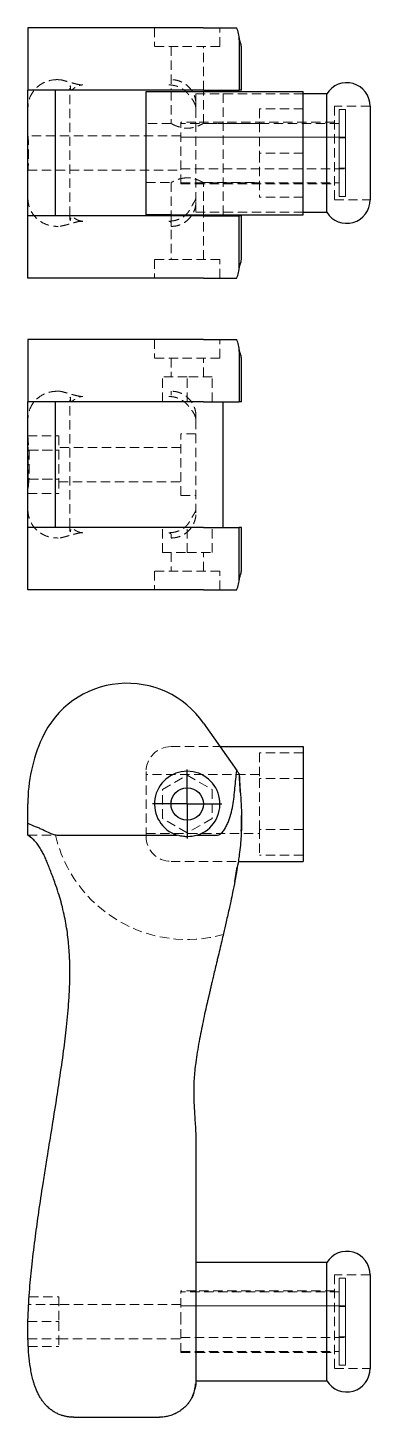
# Model space of a CAD drawing. Header units: millimetres. Extents: x 60 to 261, y 7 to 196.
# Drawn here: x 60.2 to 106.9, y 7 to 196.3 of the extents above; entities that cross this region are included whole.
import ezdxf

# ---------------------------------------------------------------- set-up
doc = ezdxf.new("R2010")
doc.units = ezdxf.units.MM
doc.linetypes.add('HIDDEN', pattern=[1.905, 1.27, -0.635])
doc.layers.add('10', color=7, linetype='Continuous')

# ---------------------------------------------------------------- blocks, each defined once
blk = doc.blocks.new('SW_CENTERMARKSYMBOL_0')
at = {"layer": '10', "color": 0}
for p, q in [((0, 2.5), (0, 4.71)), ((0, 0), (0, 2.5)), ((-2.5, 0), (-4.71, 0)), ((0, 0), (-2.5, 0)), ((0, 0), (0, -2.5)), ((0, 0), (2.5, 0)), ((2.5, 0), (4.71, 0)), ((0, -2.5), (0, -4.71))]:
    blk.add_line(p, q, dxfattribs=at)

msp = doc.modelspace()

# ---------------------------------------------------------------- linework, layer by layer
at = {"color": 7, "linetype": 'Continuous', "lineweight": 25}
for p, q in [((60.23, 196.27), (60.23, 187.79)), ((62.17, 196.27), (60.23, 196.27)), ((84.19, 196.27), (62.17, 196.27)), ((84.19, 196.27), (88.71, 196.27)), ((89.03, 195.11), (89.01, 195.28)), ((89.06, 194.63), (89.06, 187.79)), ((89.35, 193.2), (89.35, 193.3)), ((62.17, 187.79), (60.23, 187.79)), ((60.23, 170.65), (60.23, 187.79)), ((84.19, 187.79), (62.17, 187.79)), ((63.99, 170.65), (63.99, 187.79)), ((76.36, 170.81), (76.36, 187.62)), ((76.36, 187.62), (79.75, 187.62)), ((79.75, 187.62), (97.75, 187.62)), ((84.19, 187.79), (89.06, 187.79)), ((86.87, 187.62), (86.87, 187.79)), ((97.75, 170.81), (97.75, 187.62)), ((100.97, 187.28), (97.75, 187.28)), ((100.97, 187.28), (100.97, 171.15)), ((106.91, 185.58), (106.91, 172.85)), ((60.23, 162.16), (60.23, 170.65)), ((62.17, 170.65), (60.23, 170.65)), ((84.19, 170.65), (62.17, 170.65)), ((79.75, 170.81), (76.36, 170.81)), ((79.75, 170.81), (97.75, 170.81)), ((84.19, 170.65), (89.06, 170.65)), ((86.87, 170.65), (86.87, 170.81)), ((89.06, 163.8), (89.06, 170.65)), ((97.75, 171.15), (100.97, 171.15)), ((89.36, 165.13), (89.35, 165.24)), ((89.01, 163.15), (89.03, 163.36)), ((62.17, 162.16), (60.23, 162.16)), ((84.19, 162.16), (62.17, 162.16)), ((84.19, 162.16), (88.71, 162.16)), ((60.23, 153.84), (60.23, 145.35)), ((62.17, 153.84), (60.23, 153.84)), ((84.19, 153.84), (62.17, 153.84)), ((84.19, 153.84), (88.71, 153.84)), ((89.03, 152.67), (89.01, 152.85)), ((89.06, 152.2), (89.06, 145.35)), ((89.35, 150.77), (89.35, 150.86)), ((62.17, 145.35), (60.23, 145.35)), ((60.23, 128.21), (60.23, 145.35)), ((84.19, 145.35), (62.17, 145.35)), ((63.99, 128.21), (63.99, 145.35)), ((84.19, 145.35), (89.06, 145.35)), ((86.87, 128.21), (86.87, 145.35)), ((60.23, 119.73), (60.23, 128.21)), ((62.17, 128.21), (60.23, 128.21)), ((84.19, 128.21), (62.17, 128.21)), ((84.19, 128.21), (89.06, 128.21)), ((89.06, 121.37), (89.06, 128.21)), ((89.36, 122.7), (89.35, 122.81)), ((62.17, 119.73), (60.23, 119.73)), ((84.19, 119.73), (62.17, 119.73)), ((84.19, 119.73), (88.71, 119.73)), ((89.01, 120.72), (89.03, 120.93)), ((84.19, 101.57), (88.71, 95.12)), ((86.43, 98.38), (97.75, 98.38)), ((97.75, 98.38), (97.75, 82.74)), ((60.23, 87.93), (60.23, 90.56)), ((64.32, 86.31), (80.6, 86.31)), ((83.32, 86.31), (85.96, 86.31)), ((88.44, 80), (88.78, 81.98)), ((88.92, 82.74), (97.75, 82.74)), ((100.97, 28.12), (83.15, 28.12)), ((100.97, 28.12), (100.97, 11.99)), ((106.91, 26.42), (106.91, 13.69)), ((83.15, 11.99), (100.97, 11.99)), ((66.2, 7.12), (66.51, 7.04)), ((66.51, 7.04), (78.2, 7.04))]:
    msp.add_line(p, q, dxfattribs=at)
at = {"color": 7, "linetype": 'HIDDEN', "lineweight": 18}
for p, q in [((77.51, 196.27), (77.51, 193.73)), ((86.42, 193.73), (86.42, 196.27)), ((86.42, 193.73), (77.51, 193.73)), ((79.75, 193.73), (79.75, 187.79)), ((84.17, 187.79), (84.17, 193.73)), ((65.97, 188.25), (66.03, 188.38)), ((65.97, 187.79), (65.97, 188.05)), ((65.97, 170.65), (65.97, 187.79)), ((79.75, 187.62), (79.75, 183.25)), ((84.17, 183.24), (84.17, 187.62)), ((86.87, 170.81), (86.87, 187.62)), ((83.15, 187.28), (83.15, 185.97)), ((97.75, 187.28), (83.15, 187.28)), ((102.02, 185.58), (102.02, 172.85)), ((106.91, 185.58), (102.02, 185.58)), ((60.24, 185.39), (60.24, 181.51)), ((83.15, 185.3), (83.15, 173.13)), ((91.81, 185.24), (91.81, 179.22)), ((97.75, 185.24), (91.81, 185.24)), ((102.67, 185.16), (102.67, 173.28)), ((102.67, 173.28), (102.67, 185.16)), ((103.52, 185.16), (102.67, 185.16)), ((103.52, 185.16), (102.67, 185.16)), ((103.52, 185.16), (103.52, 173.28)), ((103.52, 173.28), (103.52, 185.16)), ((79.75, 183.25), (76.36, 183.25)), ((81.11, 175.01), (81.11, 183.43)), ((83.15, 183.43), (81.11, 183.43)), ((102.67, 183.26), (81.11, 183.26)), ((102.67, 183.26), (81.11, 183.26)), ((102.02, 183.43), (83.15, 183.43)), ((91.81, 183.25), (84.15, 183.25)), ((81.11, 181.55), (60.25, 181.55)), ((103.52, 181.38), (81.11, 181.38)), ((102.67, 181.38), (81.11, 181.38)), ((103.52, 181.3), (102.67, 181.3)), ((91.81, 179.22), (91.81, 173.19)), ((97.75, 179.22), (91.81, 179.22)), ((60.24, 176.93), (60.24, 173.05)), ((60.25, 176.88), (81.11, 176.88)), ((81.11, 177.05), (103.52, 177.05)), ((81.11, 177.05), (102.67, 177.05)), ((102.67, 177.14), (103.52, 177.14)), ((76.36, 175.19), (79.77, 175.19)), ((79.75, 175.19), (79.75, 170.81)), ((81.11, 175.17), (102.67, 175.17)), ((81.11, 175.17), (102.67, 175.17)), ((81.11, 175.01), (83.15, 175.01)), ((81.63, 175.81), (82.1, 175.83)), ((83.15, 175.01), (102.02, 175.01)), ((84.14, 175.19), (91.81, 175.19)), ((84.17, 170.81), (84.17, 175.2)), ((83.15, 172.51), (83.15, 171.15)), ((97.75, 173.19), (91.81, 173.19)), ((102.02, 172.85), (106.91, 172.85)), ((102.67, 173.28), (103.52, 173.28)), ((102.67, 173.28), (103.52, 173.28)), ((65.96, 170.38), (65.96, 170.18)), ((65.97, 170.38), (65.97, 170.65)), ((79.75, 170.65), (79.75, 164.7)), ((83.15, 171.15), (97.75, 171.15)), ((84.17, 164.7), (84.17, 170.65)), ((66.03, 170.05), (65.97, 170.18)), ((86.42, 164.7), (77.51, 164.7)), ((77.51, 164.7), (77.51, 162.16)), ((86.42, 162.16), (86.42, 164.7)), ((77.51, 153.84), (77.51, 151.3)), ((86.42, 151.3), (86.42, 153.84)), ((86.42, 151.3), (77.51, 151.3)), ((79.75, 151.3), (79.75, 148.75)), ((84.17, 148.75), (84.17, 151.3)), ((81.96, 148.75), (78.57, 148.75)), ((78.57, 145.35), (78.57, 148.75)), ((81.96, 145.35), (81.96, 148.75)), ((85.36, 148.75), (81.96, 148.75)), ((85.36, 145.35), (85.36, 148.75)), ((65.97, 145.82), (66.03, 145.95)), ((65.97, 145.35), (65.97, 145.62)), ((65.97, 128.21), (65.97, 145.35)), ((60.24, 142.96), (60.24, 140.5)), ((83.15, 142.87), (83.15, 130.7)), ((60.25, 140.7), (64.48, 140.7)), ((64.48, 140.7), (64.48, 138.74)), ((81.11, 132.57), (81.11, 140.99)), ((83.15, 140.99), (81.11, 140.99)), ((60.29, 134.82), (60.29, 138.74)), ((60.29, 138.74), (64.48, 138.74)), ((60.4, 138.74), (60.4, 134.82)), ((60.4, 138.74), (64.48, 138.74)), ((81.11, 139.12), (64.48, 139.12)), ((64.48, 138.74), (64.48, 134.82)), ((60.29, 134.82), (64.48, 134.82)), ((60.4, 134.82), (64.48, 134.82)), ((64.48, 134.82), (64.48, 132.86)), ((64.48, 134.45), (81.11, 134.45)), ((60.24, 133.06), (60.24, 130.62)), ((60.25, 132.86), (64.48, 132.86)), ((81.11, 132.57), (83.15, 132.57)), ((65.96, 127.95), (65.96, 127.75)), ((65.97, 127.95), (65.97, 128.21)), ((66.03, 127.62), (65.97, 127.75)), ((78.57, 124.82), (78.57, 128.21)), ((81.96, 124.82), (81.96, 128.21)), ((85.36, 124.82), (85.36, 128.21)), ((78.57, 124.82), (81.96, 124.82)), ((79.75, 124.82), (79.75, 122.27)), ((81.96, 124.82), (85.36, 124.82)), ((84.17, 122.27), (84.17, 124.82)), ((86.42, 122.27), (77.51, 122.27)), ((77.51, 122.27), (77.51, 119.73)), ((86.42, 119.73), (86.42, 122.27)), ((79.75, 98.38), (86.43, 98.38)), ((91.81, 97.52), (91.81, 94.04)), ((97.75, 97.52), (91.81, 97.52)), ((76.36, 94.98), (76.36, 86.13)), ((91.81, 94.59), (76.36, 94.59)), ((78.57, 92.52), (81.96, 94.48)), ((81.96, 94.48), (85.36, 92.52)), ((91.81, 94.04), (91.81, 87.08)), ((97.75, 94.04), (91.81, 94.04)), ((78.57, 88.6), (78.57, 92.52)), ((85.36, 92.52), (85.36, 88.6)), ((60.23, 87.5), (60.23, 90.56)), ((81.96, 86.64), (78.57, 88.6)), ((85.36, 88.6), (81.96, 86.64)), ((97.75, 87.08), (91.81, 87.08)), ((91.81, 87.08), (91.81, 83.6)), ((60.23, 86.31), (63.99, 86.31)), ((60.23, 86.31), (60.9, 85.8)), ((76.36, 86.53), (91.81, 86.53)), ((80.6, 86.31), (80.66, 86.3)), ((97.75, 83.6), (91.81, 83.6)), ((79.75, 82.74), (88.92, 82.74)), ((64.57, 77.87), (64.8, 77.03)), ((65.72, 72.26), (65.9, 70.05)), ((65.92, 69.53), (65.97, 67.04)), ((102.02, 26.42), (102.02, 13.69)), ((106.91, 26.42), (102.02, 26.42)), ((102.67, 26), (102.67, 14.12)), ((102.67, 20.06), (102.67, 26)), ((103.52, 26), (102.67, 26)), ((103.52, 26), (102.67, 26)), ((103.52, 26), (103.52, 14.12)), ((103.52, 20.06), (103.52, 26)), ((60.4, 23.45), (64.48, 23.45)), ((64.48, 23.45), (64.48, 20.06)), ((81.11, 20.06), (81.11, 24.27)), ((83.15, 24.27), (81.11, 24.27)), ((102.67, 24.1), (81.11, 24.1)), ((102.67, 24.1), (81.11, 24.1)), ((102.02, 24.27), (83.15, 24.27)), ((64.48, 22.39), (60.34, 22.39)), ((81.11, 22.39), (64.48, 22.39)), ((103.52, 22.22), (81.11, 22.22)), ((102.67, 22.22), (81.11, 22.22)), ((103.52, 22.14), (102.67, 22.14)), ((60.25, 20.06), (64.48, 20.06)), ((64.48, 20.06), (64.48, 16.66)), ((81.11, 15.84), (81.11, 20.06)), ((102.67, 14.12), (102.67, 20.06)), ((103.52, 14.12), (103.52, 20.06)), ((60.25, 17.72), (64.48, 17.72)), ((64.48, 17.72), (81.11, 17.72)), ((81.11, 17.89), (103.52, 17.89)), ((81.11, 17.89), (102.67, 17.89)), ((102.67, 17.98), (103.52, 17.98)), ((60.29, 16.66), (64.48, 16.66)), ((81.11, 16.01), (102.67, 16.01)), ((81.11, 16.01), (102.67, 16.01)), ((81.11, 15.84), (83.15, 15.84)), ((83.15, 15.84), (102.02, 15.84)), ((102.02, 13.69), (106.91, 13.69)), ((102.67, 14.12), (103.52, 14.12)), ((102.67, 14.12), (103.52, 14.12))]:
    msp.add_line(p, q, dxfattribs=at)
at = {"color": 7, "linetype": 'HIDDEN', "lineweight": 18, "flags": 128}
msp.add_lwpolyline([(81.96, 86.1), (82.68, 86.16), (83.32, 86.31)], dxfattribs=at)
at = {"color": 7, "linetype": 'Continuous', "lineweight": 25}
msp.add_circle((81.96, 90.56), 2.21, dxfattribs=at)
for centre, radius, start, end in [((103.7, 185.58), 3.21, 0, 148.1092), ((103.7, 172.85), 3.21, 211.8908, 0), ((73.77, 94.27), 12.73, 35, 155.6256), ((81.96, 90.56), 21.73, 155.6256, 180), ((81.96, 90.56), 4.46, 287.7528, 252.2472), ((103.7, 26.42), 3.21, 0, 148.1092), ((103.7, 13.69), 3.21, 211.8908, 0)]:
    msp.add_arc(centre, radius, start, end, dxfattribs=at)
at = {"color": 7, "linetype": 'HIDDEN', "lineweight": 18}
for centre, radius, start, end in [((79.75, 94.98), 3.39, 90, 180), ((81.96, 90.56), 18.46, 193.2858, 285.4178), ((79.75, 86.13), 3.39, 180, 270)]:
    msp.add_arc(centre, radius, start, end, dxfattribs=at)
at = {"color": 7, "linetype": 'Continuous', "lineweight": 25}
for points, knots in [([(89.06, 194.63), (89.06, 194.93), (89.02, 195.22), (88.9, 195.78), (88.81, 196.03), (88.71, 196.27)], [0, 0, 0, 0, 0.5, 0.5, 1, 1, 1, 1]), ([(89.38, 193.3), (89.36, 193.48), (89.34, 193.83), (89.19, 194.36), (89.06, 194.81), (89.04, 195.04), (89.03, 195.08)], [0, 0, 0, 0, 0.3182634, 0.6443203, 0.9399375, 1, 1, 1, 1]), ([(89.38, 187.79), (89.38, 188.17), (89.38, 188.92), (89.37, 190.07), (89.37, 191.43), (89.38, 192.47), (89.38, 193.12), (89.38, 193.2)], [0, 0, 0, 0, 0.21701, 0.429971, 0.638568, 0.953688, 1, 1, 1, 1]), ([(89.38, 187.79), (89.37, 187.79), (89.34, 187.79), (89.16, 187.79), (89.09, 187.79), (89.06, 187.79)], [0, 0, 0, 0, 0.3268202, 0.6634313, 1, 1, 1, 1]), ([(89.38, 170.65), (89.37, 170.65), (89.34, 170.65), (89.16, 170.65), (89.09, 170.65), (89.06, 170.65)], [0, 0, 0, 0, 0.32682, 0.663431, 1, 1, 1, 1]), ([(89.38, 165.24), (89.38, 165.51), (89.37, 166.15), (89.37, 167.4), (89.38, 168.94), (89.38, 170.07), (89.38, 170.65)], [0, 0, 0, 0, 0.151314, 0.360789, 0.677235, 1, 1, 1, 1]), ([(89.04, 163.4), (89.04, 163.42), (89.06, 163.64), (89.19, 164.07), (89.34, 164.6), (89.36, 164.95), (89.38, 165.12)], [0, 0, 0, 0, 0.036772, 0.340948, 0.676446, 1, 1, 1, 1]), ([(88.71, 162.16), (88.81, 162.4), (88.9, 162.65), (89.02, 163.21), (89.06, 163.5), (89.06, 163.8)], [0, 0, 0, 0, 0.5, 0.5, 1, 1, 1, 1]), ([(89.06, 152.2), (89.06, 152.5), (89.02, 152.79), (88.9, 153.34), (88.81, 153.6), (88.71, 153.84)], [0, 0, 0, 0, 0.5, 0.5, 1, 1, 1, 1]), ([(89.38, 150.87), (89.36, 151.05), (89.34, 151.4), (89.19, 151.93), (89.06, 152.38), (89.04, 152.61), (89.03, 152.65)], [0, 0, 0, 0, 0.318263, 0.64432, 0.939938, 1, 1, 1, 1]), ([(89.38, 145.35), (89.38, 145.74), (89.38, 146.49), (89.37, 147.64), (89.37, 149), (89.38, 150.04), (89.38, 150.69), (89.38, 150.77)], [0, 0, 0, 0, 0.21701, 0.429971, 0.638568, 0.953688, 1, 1, 1, 1]), ([(89.38, 145.35), (89.37, 145.35), (89.34, 145.35), (89.16, 145.35), (89.09, 145.35), (89.06, 145.35)], [0, 0, 0, 0, 0.32682, 0.663431, 1, 1, 1, 1]), ([(89.38, 128.21), (89.37, 128.21), (89.34, 128.21), (89.16, 128.21), (89.09, 128.21), (89.06, 128.21)], [0, 0, 0, 0, 0.32682, 0.663431, 1, 1, 1, 1]), ([(89.38, 122.81), (89.38, 123.08), (89.37, 123.72), (89.37, 124.97), (89.38, 126.51), (89.38, 127.64), (89.38, 128.21)], [0, 0, 0, 0, 0.151314, 0.360789, 0.677235, 1, 1, 1, 1]), ([(88.71, 119.73), (88.81, 119.97), (88.9, 120.22), (89.02, 120.78), (89.06, 121.07), (89.06, 121.37)], [0, 0, 0, 0, 0.5, 0.5, 1, 1, 1, 1]), ([(89.04, 120.97), (89.04, 120.99), (89.06, 121.2), (89.19, 121.64), (89.34, 122.17), (89.36, 122.52), (89.38, 122.69)], [0, 0, 0, 0, 0.036772, 0.340948, 0.676446, 1, 1, 1, 1]), ([(89.06, 94.62), (89.06, 94.5), (89.07, 94.25), (89.09, 93.84), (89.11, 93.35), (89.17, 92.64), (89.23, 91.84), (89.31, 90.65), (89.39, 89.19), (89.38, 87.58), (89.31, 86.16), (89.21, 84.94), (89.08, 83.82), (88.92, 82.7), (88.72, 81.49), (88.46, 80.06), (88.18, 78.62), (87.92, 77.42), (87.63, 76.08), (87.3, 74.62), (86.95, 73.09), (86.65, 71.84), (86.39, 70.71), (86.15, 69.72), (85.92, 68.77), (85.72, 67.91), (85.51, 67.02), (85.38, 66.47), (85.32, 66.23)], [0, 0, 0, 0, 0.011998, 0.026312, 0.043118, 0.062661, 0.100021, 0.125424, 0.185328, 0.250839, 0.290202, 0.331687, 0.375389, 0.405713, 0.446737, 0.499569, 0.553659, 0.59549, 0.623885, 0.692424, 0.748258, 0.785621, 0.827548, 0.874077, 0.897636, 0.937076, 0.972469, 1, 1, 1, 1]), ([(85.96, 86.31), (86.06, 86.31), (86.16, 86.34), (86.35, 86.41), (86.44, 86.46), (86.69, 86.65), (86.82, 86.8), (87.07, 87.13), (87.17, 87.3), (87.36, 87.65), (87.45, 87.84), (87.68, 88.39), (87.81, 88.78), (88.02, 89.56), (88.1, 89.95), (88.31, 91.13), (88.4, 91.93), (88.51, 93.13), (88.54, 93.53), (88.63, 94.32), (88.67, 94.72), (88.71, 95.12)], [0, 0, 0, 0, 0.03125, 0.03125, 0.0625, 0.0625, 0.125, 0.125, 0.1875, 0.1875, 0.25, 0.25, 0.375, 0.375, 0.5, 0.5, 0.75, 0.75, 0.875, 0.875, 1, 1, 1, 1]), ([(88.71, 95.12), (88.81, 94.98), (88.9, 94.85), (89.02, 94.67), (89.06, 94.62), (89.06, 94.62)], [0, 0, 0, 0, 0.5, 0.5, 1, 1, 1, 1]), ([(89.21, 92.05), (89.2, 92.21), (89.14, 93.07), (89.09, 93.93), (89.06, 94.62)], [0, 0, 0, 0, 0.192534, 1, 1, 1, 1]), ([(89.33, 86.86), (89.36, 87.38), (89.39, 88.09), (89.37, 88.81), (89.36, 89.01)], [0, 0, 0, 0, 0.713537, 1, 1, 1, 1]), ([(60.23, 87.93), (60.57, 87.78), (60.91, 87.64), (61.42, 87.43), (61.59, 87.36), (61.93, 87.22), (62.09, 87.14), (62.59, 86.91), (62.92, 86.75), (63.43, 86.53), (63.6, 86.46), (63.95, 86.36), (64.13, 86.31), (64.32, 86.31)], [0, 0, 0, 0, 0.25, 0.25, 0.375, 0.375, 0.5, 0.5, 0.75, 0.75, 0.875, 0.875, 1, 1, 1, 1]), ([(60.23, 86.31), (60.23, 86.31), (60.23, 86.36), (60.23, 86.47), (60.23, 86.52), (60.23, 86.64), (60.23, 86.7), (60.23, 86.92), (60.23, 87.09), (60.23, 87.48), (60.23, 87.7), (60.23, 87.93)], [0, 0, 0, 0, 0.25, 0.25, 0.375, 0.375, 0.5, 0.5, 0.75, 0.75, 1, 1, 1, 1]), ([(65.97, 67.04), (65.97, 67.14), (65.97, 67.37), (65.97, 67.77), (65.97, 68.29), (65.95, 68.85), (65.93, 69.67), (65.87, 70.63), (65.77, 71.84), (65.63, 73.05), (65.43, 74.29), (65.18, 75.58), (64.87, 76.86), (64.49, 78.19), (64.11, 79.33), (63.75, 80.34), (63.43, 81.17), (63.14, 81.92), (62.87, 82.61), (62.61, 83.23), (62.33, 83.82), (62.02, 84.4), (61.66, 84.95), (61.33, 85.37), (61.03, 85.68), (60.79, 85.9), (60.53, 86.12), (60.33, 86.25), (60.23, 86.31)], [0, 0, 0, 0, 0.014986, 0.035747, 0.062056, 0.097477, 0.124078, 0.19195, 0.24795, 0.311121, 0.372757, 0.428904, 0.49802, 0.557643, 0.623036, 0.666354, 0.707862, 0.747779, 0.780061, 0.811669, 0.842622, 0.872997, 0.905618, 0.936339, 0.951297, 0.966818, 0.983006, 1, 1, 1, 1]), ([(83.32, 86.31), (82.88, 86.17), (82.43, 86.1), (81.73, 86.1), (81.5, 86.12), (81.05, 86.19), (80.82, 86.24), (80.6, 86.31)], [0, 0, 0, 0, 0.5, 0.5, 0.75, 0.75, 1, 1, 1, 1]), ([(61.47, 10.6), (61.43, 10.68), (61.37, 10.84), (61.28, 11.07), (61.19, 11.3), (61.12, 11.53), (61.05, 11.74), (60.99, 11.95), (60.88, 12.34), (60.74, 12.96), (60.53, 14.07), (60.35, 15.54), (60.22, 17.83), (60.24, 20.85), (60.45, 24.38), (60.81, 28.05), (61.24, 31.53), (61.75, 35.17), (62.17, 37.94), (62.55, 40.41), (62.93, 42.78), (63.47, 46.06), (64.04, 49.62), (64.6, 53.29), (65.1, 56.74), (65.47, 59.74), (65.7, 62), (65.81, 63.43), (65.88, 64.52), (65.92, 65.34), (65.95, 66.19), (65.96, 66.76), (65.97, 67.04)], [0, 0, 0, 0, 0.0051023, 0.0100185, 0.0147397, 0.019257, 0.0235615, 0.0276444, 0.0314973, 0.0464286, 0.0630405, 0.0930602, 0.1257428, 0.184001, 0.2509937, 0.3095302, 0.3756029, 0.4329703, 0.5004103, 0.5211532, 0.5628735, 0.6253439, 0.693923, 0.7502033, 0.8176967, 0.8753657, 0.9077564, 0.9375054, 0.952177, 0.9675114, 0.983467, 1, 1, 1, 1]), ([(85.32, 66.23), (85.28, 66.05), (85.19, 65.69), (85.07, 65.16), (84.95, 64.64), (84.83, 64.13), (84.65, 63.36), (84.41, 62.3), (84.02, 60.5), (83.56, 58.18), (83.12, 55.58), (82.86, 53.1), (82.83, 51.25), (82.88, 49.81), (82.93, 48.79), (83, 47.72), (83.08, 46.58), (83.14, 45.33), (83.15, 44.45), (83.15, 43.98)], [0, 0, 0, 0, 0.026634, 0.052534, 0.0777, 0.102134, 0.12584, 0.187902, 0.251074, 0.373463, 0.50235, 0.598653, 0.701027, 0.744332, 0.788626, 0.834928, 0.884491, 0.938874, 1, 1, 1, 1]), ([(83.15, 43.98), (83.15, 41.28), (83.15, 38.57), (83.15, 33.16), (83.15, 30.46), (83.15, 26.4), (83.15, 23.7), (83.15, 19.62), (83.15, 16.29), (83.15, 13.67), (83.15, 12.5), (83.15, 11.99)], [0, 0, 0, 0, 0.25, 0.25, 0.5, 0.5, 0.625, 0.75, 0.875, 0.9375, 1, 1, 1, 1]), ([(82.66, 9.85), (82.77, 10.11), (83.01, 10.66), (83.06, 11.26), (83.09, 11.57)], [0, 0, 0, 0, 0.474163, 1, 1, 1, 1]), ([(83.15, 11.99), (83.14, 11.66), (83.13, 11.24), (83, 10.85), (82.97, 10.76)], [0, 0, 0, 0, 0.7804853, 1, 1, 1, 1]), ([(66.51, 7.04), (66.43, 7.04), (66.27, 7.05), (66.04, 7.06), (65.83, 7.08), (65.62, 7.11), (65.42, 7.15), (65.23, 7.19), (65.06, 7.23), (64.77, 7.32), (64.38, 7.47), (63.89, 7.71), (63.5, 7.97), (63.21, 8.2), (62.98, 8.4), (62.74, 8.63), (62.48, 8.92), (62.23, 9.25), (61.96, 9.64), (61.7, 10.09), (61.55, 10.42), (61.47, 10.6)], [0, 0, 0, 0, 0.036467, 0.071395, 0.104831, 0.136815, 0.167384, 0.196569, 0.224401, 0.250901, 0.332816, 0.415464, 0.499417, 0.53979, 0.585775, 0.637633, 0.695695, 0.76038, 0.832208, 0.911821, 1, 1, 1, 1]), ([(82.85, 10.35), (82.82, 10.25), (82.75, 10), (82.55, 9.62), (82.29, 9.18), (81.98, 8.78), (81.67, 8.46), (81.38, 8.19), (81.1, 7.97), (80.78, 7.76), (80.43, 7.56), (79.96, 7.36), (79.43, 7.18), (78.89, 7.08), (78.5, 7.05), (78.28, 7.04), (78.2, 7.04)], [0, 0, 0, 0, 0.0444609, 0.1236701, 0.2041278, 0.2858716, 0.3689377, 0.4227651, 0.4812024, 0.5442565, 0.6119328, 0.6842356, 0.8006477, 0.8920879, 0.9585416, 1, 1, 1, 1])]:
    msp.add_open_spline(points, degree=3, knots=knots, dxfattribs=at)
at = {"color": 7, "linetype": 'HIDDEN', "lineweight": 18}
for points, knots in [([(64.36, 189.22), (64.08, 189.21), (63.52, 189.19), (62.59, 188.93), (61.76, 188.45), (61.08, 187.81), (60.61, 187.07), (60.3, 186.24), (60.26, 185.64), (60.24, 185.35)], [0, 0, 0, 0, 0.156825, 0.318653, 0.485885, 0.61467, 0.745533, 0.877286, 1, 1, 1, 1]), ([(64.36, 189.2), (64.4, 189.2), (64.6, 189.22), (65.11, 189.1), (65.76, 188.92), (66.38, 188.73), (66.94, 188.59), (67.39, 188.5), (67.64, 188.51), (67.71, 188.51)], [0, 0, 0, 0, 0.053252, 0.265229, 0.475472, 0.632053, 0.787191, 0.940335, 1, 1, 1, 1]), ([(66.03, 188.38), (66.04, 188.2), (66.07, 187.84), (66.15, 187.73), (66.33, 187.88), (66.68, 188.16), (67.18, 188.44), (67.53, 188.48), (67.71, 188.5)], [0, 0, 0, 0, 0.146208, 0.296984, 0.457012, 0.628444, 0.80973, 1, 1, 1, 1]), ([(79.45, 188.5), (79.65, 188.49), (79.94, 188.47), (80.38, 188.37), (80.7, 188.27), (81.03, 188.12), (81.34, 187.93), (81.62, 187.72), (81.91, 187.45), (82.2, 187.13), (82.49, 186.76), (82.81, 186.3), (83.08, 185.79), (83.13, 185.47), (83.15, 185.3)], [0, 0, 0, 0, 0.070726, 0.104137, 0.135939, 0.167683, 0.202668, 0.244796, 0.295734, 0.377571, 0.474994, 0.587478, 0.782822, 1, 1, 1, 1]), ([(83.15, 185.82), (83.14, 186.03), (83.12, 186.45), (82.93, 187.09), (82.62, 187.7), (82.17, 188.24), (81.63, 188.68), (81.02, 188.99), (80.39, 189.18), (79.96, 189.21), (79.76, 189.22)], [0, 0, 0, 0, 0.116592, 0.2400894, 0.368671, 0.4999588, 0.6312518, 0.7598488, 0.8833721, 1, 1, 1, 1]), ([(79.76, 188.69), (79.76, 188.75), (79.76, 188.87), (79.76, 189.05), (79.76, 189.19), (79.76, 189.21), (79.76, 189.21)], [0, 0, 0, 0, 0.243481, 0.498394, 0.758254, 1, 1, 1, 1]), ([(83.15, 185.8), (83.15, 185.81), (83.15, 185.84), (83.15, 185.63), (83.15, 185.41), (83.15, 185.3)], [0, 0, 0, 0, 0.118541, 0.559267, 1, 1, 1, 1]), ([(79.75, 183.25), (79.78, 183.24), (79.82, 183.21), (80.14, 183.04), (80.64, 182.83), (81.31, 182.63), (82.05, 182.57), (82.72, 182.66), (83.31, 182.84), (83.81, 183.06), (84.13, 183.23), (84.14, 183.23), (84.15, 183.24)], [0, 0, 0, 0, 0.097221, 0.194185, 0.297844, 0.411468, 0.517711, 0.608082, 0.700528, 0.807404, 0.921159, 1, 1, 1, 1]), ([(60.24, 181.51), (60.24, 181.53), (60.25, 181.58), (60.27, 181.46), (60.3, 181.07), (60.32, 180.48), (60.34, 179.74), (60.34, 178.94), (60.33, 178.18), (60.3, 177.52), (60.28, 177.08), (60.26, 176.87), (60.25, 176.9), (60.25, 176.91)], [0, 0, 0, 0, 0.0455638, 0.148082, 0.2505971, 0.3531762, 0.4557234, 0.5581347, 0.6604506, 0.7628144, 0.8653174, 0.967902, 1, 1, 1, 1]), ([(81.96, 175.84), (81.73, 175.83), (81.28, 175.8), (80.67, 175.61), (80.16, 175.4), (79.81, 175.22), (79.78, 175.2), (79.77, 175.19)], [0, 0, 0, 0, 0.192004, 0.383219, 0.59362, 0.821559, 1, 1, 1, 1]), ([(84.14, 175.2), (84.15, 175.2), (84.18, 175.18), (84.01, 175.27), (83.66, 175.45), (83.11, 175.67), (82.5, 175.82), (82.09, 175.84), (81.96, 175.84)], [0, 0, 0, 0, 0.0669094, 0.2525818, 0.4448538, 0.6592073, 0.8867998, 1, 1, 1, 1]), ([(60.23, 173.14), (60.25, 172.87), (60.28, 172.29), (60.58, 171.41), (61.09, 170.62), (61.77, 169.99), (62.54, 169.55), (63.43, 169.26), (64.04, 169.23), (64.36, 169.22)], [0, 0, 0, 0, 0.128037, 0.273071, 0.434435, 0.565432, 0.703983, 0.849133, 1, 1, 1, 1]), ([(83.15, 173.13), (83.13, 173.03), (83.1, 172.84), (82.88, 172.49), (82.67, 172.14), (82.48, 171.8), (82.32, 171.51), (82.14, 171.22), (81.92, 170.95), (81.7, 170.72), (81.51, 170.57), (81.31, 170.43), (81.04, 170.28), (80.58, 170.09), (80.02, 169.96), (79.65, 169.95), (79.45, 169.94)], [0, 0, 0, 0, 0.177997, 0.338839, 0.47445, 0.558805, 0.627863, 0.68143, 0.722025, 0.753433, 0.767268, 0.780683, 0.80832, 0.839444, 0.914035, 1, 1, 1, 1]), ([(79.76, 169.22), (79.96, 169.23), (80.39, 169.25), (81.02, 169.44), (81.63, 169.75), (82.17, 170.19), (82.62, 170.74), (82.93, 171.35), (83.12, 171.98), (83.14, 172.41), (83.15, 172.61)], [0, 0, 0, 0, 0.116628, 0.240151, 0.368748, 0.500041, 0.631329, 0.759911, 0.883408, 1, 1, 1, 1]), ([(83.15, 173.13), (83.15, 173.04), (83.15, 172.86), (83.15, 172.62), (83.15, 172.64), (83.15, 172.64)], [0, 0, 0, 0, 0.373518, 0.746903, 1, 1, 1, 1]), ([(67.71, 169.94), (67.56, 169.95), (67.25, 169.98), (66.82, 170.18), (66.51, 170.4), (66.3, 170.55), (66.18, 170.59), (66.09, 170.47), (66.05, 170.19), (66.03, 170.05)], [0, 0, 0, 0, 0.148846, 0.316543, 0.501617, 0.617388, 0.737712, 0.864111, 1, 1, 1, 1]), ([(67.71, 169.91), (67.58, 169.91), (67.21, 169.92), (66.57, 169.75), (65.92, 169.56), (65.37, 169.4), (64.93, 169.3), (64.58, 169.23), (64.41, 169.23), (64.35, 169.23)], [0, 0, 0, 0, 0.107935, 0.313779, 0.522575, 0.657737, 0.793514, 0.929943, 1, 1, 1, 1]), ([(79.76, 169.74), (79.73, 169.78), (79.69, 169.86), (79.46, 169.94), (79.47, 169.93), (79.48, 169.93)], [0, 0, 0, 0, 0.404829, 0.805101, 1, 1, 1, 1]), ([(79.76, 169.22), (79.76, 169.23), (79.76, 169.25), (79.76, 169.39), (79.76, 169.56), (79.76, 169.68), (79.76, 169.74)], [0, 0, 0, 0, 0.241746, 0.501606, 0.756519, 1, 1, 1, 1]), ([(64.36, 146.78), (64.08, 146.77), (63.52, 146.75), (62.59, 146.49), (61.76, 146.02), (61.08, 145.38), (60.61, 144.64), (60.3, 143.8), (60.26, 143.21), (60.24, 142.92)], [0, 0, 0, 0, 0.156825, 0.318653, 0.485885, 0.61467, 0.745533, 0.877286, 1, 1, 1, 1]), ([(64.36, 146.77), (64.4, 146.77), (64.6, 146.79), (65.11, 146.66), (65.76, 146.49), (66.38, 146.3), (66.94, 146.16), (67.39, 146.06), (67.64, 146.08), (67.71, 146.08)], [0, 0, 0, 0, 0.053252, 0.265229, 0.475472, 0.632053, 0.787191, 0.940335, 1, 1, 1, 1]), ([(66.03, 145.95), (66.04, 145.77), (66.07, 145.4), (66.15, 145.29), (66.33, 145.45), (66.68, 145.73), (67.18, 146), (67.53, 146.04), (67.71, 146.06)], [0, 0, 0, 0, 0.146208, 0.296984, 0.457012, 0.628444, 0.80973, 1, 1, 1, 1]), ([(79.45, 146.06), (79.65, 146.05), (79.94, 146.04), (80.38, 145.94), (80.7, 145.83), (81.03, 145.68), (81.34, 145.5), (81.62, 145.29), (81.91, 145.02), (82.2, 144.69), (82.49, 144.32), (82.81, 143.86), (83.08, 143.36), (83.13, 143.04), (83.15, 142.87)], [0, 0, 0, 0, 0.070726, 0.104137, 0.135939, 0.167683, 0.202668, 0.244796, 0.295734, 0.377571, 0.474994, 0.587478, 0.782822, 1, 1, 1, 1]), ([(79.76, 146.26), (79.76, 146.32), (79.76, 146.44), (79.76, 146.61), (79.76, 146.75), (79.76, 146.77), (79.76, 146.78)], [0, 0, 0, 0, 0.243481, 0.498394, 0.758254, 1, 1, 1, 1]), ([(83.15, 143.39), (83.14, 143.59), (83.12, 144.02), (82.93, 144.65), (82.62, 145.26), (82.17, 145.81), (81.63, 146.25), (81.02, 146.56), (80.39, 146.75), (79.96, 146.77), (79.76, 146.78)], [0, 0, 0, 0, 0.116592, 0.240089, 0.368671, 0.499959, 0.631252, 0.759849, 0.883372, 1, 1, 1, 1]), ([(83.15, 143.37), (83.15, 143.38), (83.15, 143.41), (83.15, 143.19), (83.15, 142.98), (83.15, 142.87)], [0, 0, 0, 0, 0.118541, 0.559267, 1, 1, 1, 1]), ([(60.23, 130.7), (60.25, 130.43), (60.28, 129.85), (60.58, 128.98), (61.09, 128.19), (61.77, 127.56), (62.54, 127.11), (63.43, 126.83), (64.04, 126.8), (64.36, 126.78)], [0, 0, 0, 0, 0.128037, 0.273071, 0.434435, 0.565432, 0.703983, 0.849133, 1, 1, 1, 1]), ([(83.15, 130.7), (83.13, 130.6), (83.1, 130.4), (82.88, 130.06), (82.67, 129.71), (82.48, 129.37), (82.32, 129.07), (82.14, 128.79), (81.92, 128.51), (81.7, 128.29), (81.51, 128.14), (81.31, 128), (81.04, 127.85), (80.58, 127.66), (80.02, 127.53), (79.65, 127.51), (79.45, 127.5)], [0, 0, 0, 0, 0.177997, 0.338839, 0.47445, 0.558805, 0.627863, 0.68143, 0.722025, 0.753433, 0.767268, 0.780683, 0.80832, 0.839444, 0.914035, 1, 1, 1, 1]), ([(83.15, 130.7), (83.15, 130.61), (83.15, 130.42), (83.15, 130.19), (83.15, 130.2), (83.15, 130.21)], [0, 0, 0, 0, 0.373518, 0.746903, 1, 1, 1, 1]), ([(79.76, 126.78), (79.96, 126.79), (80.39, 126.82), (81.02, 127.01), (81.63, 127.32), (82.17, 127.76), (82.62, 128.3), (82.93, 128.91), (83.12, 129.55), (83.14, 129.97), (83.15, 130.18)], [0, 0, 0, 0, 0.116628, 0.240151, 0.368748, 0.500041, 0.631329, 0.759911, 0.883408, 1, 1, 1, 1]), ([(67.71, 127.48), (67.58, 127.48), (67.21, 127.49), (66.57, 127.31), (65.92, 127.13), (65.37, 126.97), (64.93, 126.86), (64.58, 126.79), (64.41, 126.79), (64.35, 126.79)], [0, 0, 0, 0, 0.107935, 0.313779, 0.522575, 0.657737, 0.793514, 0.929943, 1, 1, 1, 1]), ([(67.71, 127.5), (67.56, 127.52), (67.25, 127.55), (66.82, 127.75), (66.51, 127.97), (66.3, 128.12), (66.18, 128.16), (66.09, 128.03), (66.05, 127.76), (66.03, 127.62)], [0, 0, 0, 0, 0.148846, 0.316543, 0.501617, 0.617388, 0.737712, 0.864111, 1, 1, 1, 1]), ([(79.76, 127.31), (79.73, 127.35), (79.69, 127.43), (79.46, 127.5), (79.47, 127.5), (79.48, 127.49)], [0, 0, 0, 0, 0.404829, 0.805101, 1, 1, 1, 1]), ([(79.76, 126.79), (79.76, 126.79), (79.76, 126.81), (79.76, 126.95), (79.76, 127.13), (79.76, 127.25), (79.76, 127.31)], [0, 0, 0, 0, 0.241746, 0.501606, 0.756519, 1, 1, 1, 1]), ([(79.77, 90.4), (79.76, 90.45), (79.74, 90.63), (79.78, 90.8), (79.81, 90.92)], [0, 0, 0, 0, 0.305257, 1, 1, 1, 1])]:
    msp.add_open_spline(points, degree=3, knots=knots, dxfattribs=at)
for points in [[(60.29, 138.74), (60.23, 139.4), (60.22, 140.05), (60.25, 140.7)], [(60.25, 140.7), (60.27, 140.05), (60.33, 139.4), (60.4, 138.74)], [(60.25, 132.86), (60.22, 133.52), (60.23, 134.17), (60.29, 134.82)], [(60.4, 134.82), (60.33, 134.17), (60.27, 133.52), (60.25, 132.86)]]:
    msp.add_open_spline(points, degree=3, dxfattribs=at)

# ---------------------------------------------------------------- block references
at = {"layer": '10'}
msp.add_blockref('SW_CENTERMARKSYMBOL_0', (81.96, 90.56), dxfattribs=at)

doc.saveas('drawing.dxf')
